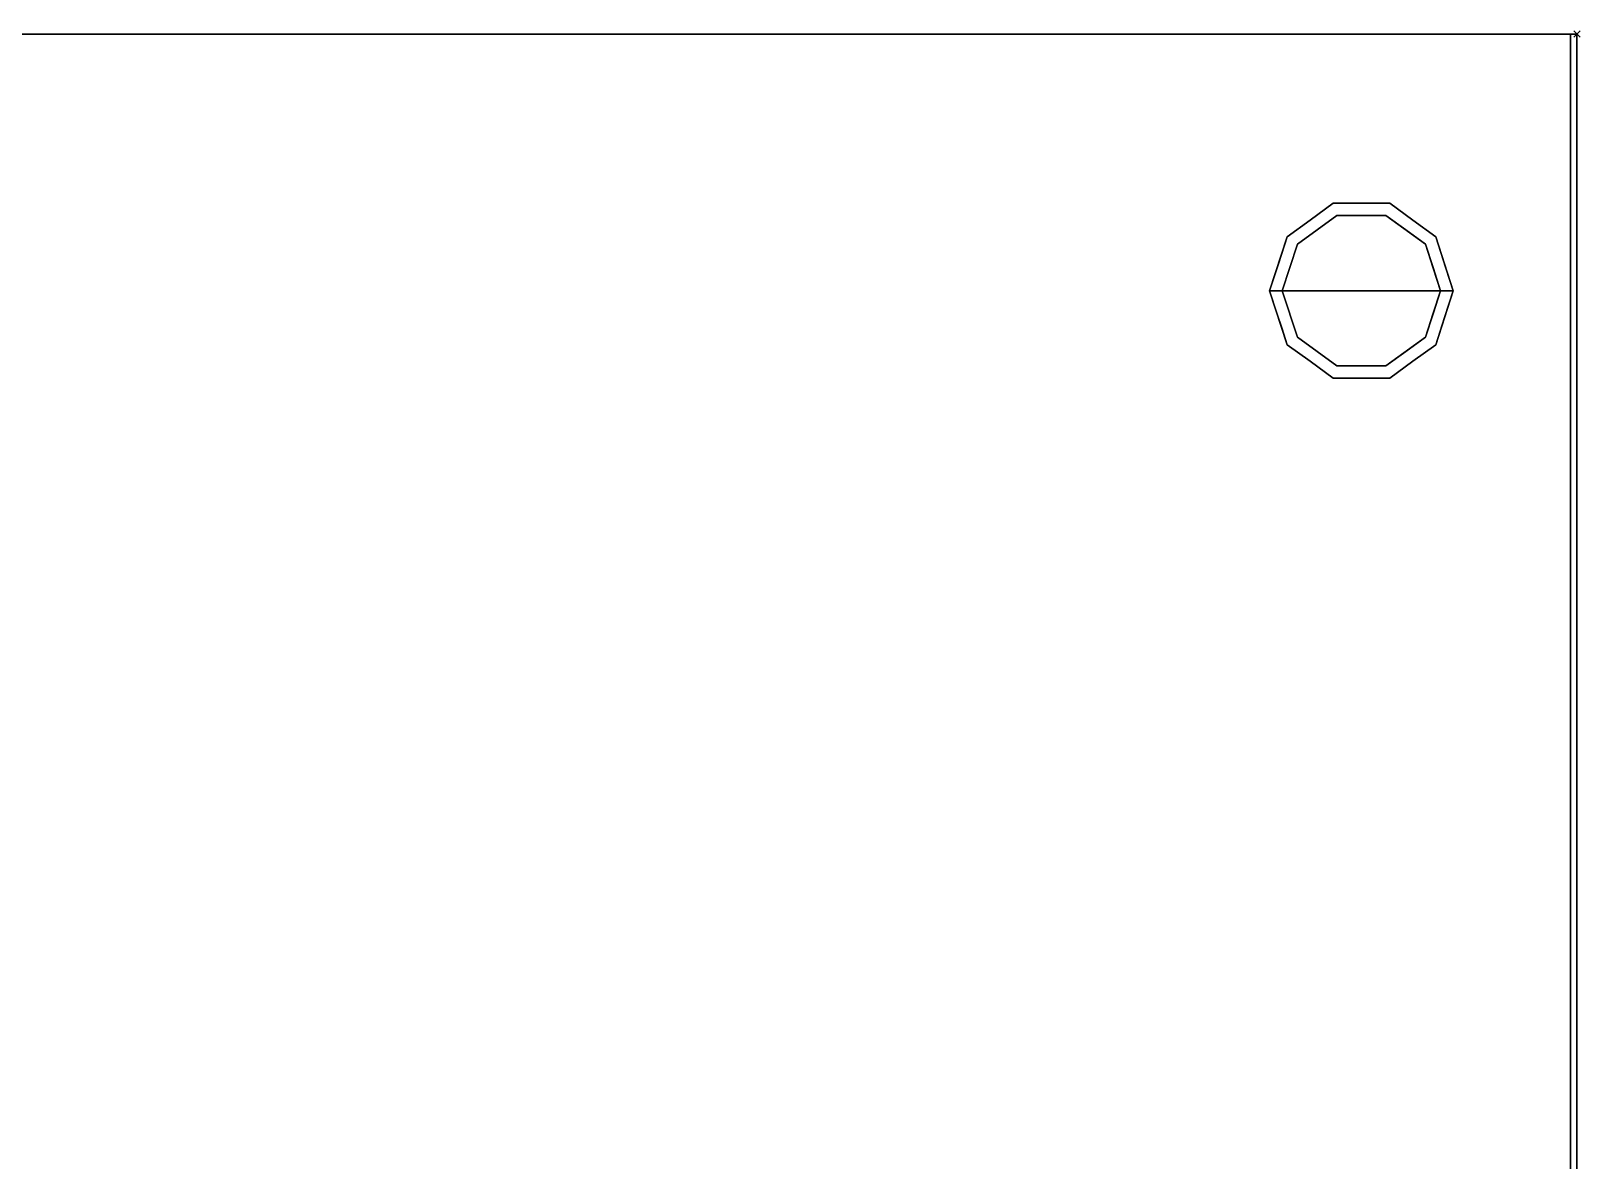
# Model space of a CAD drawing. Header units: millimetres. Extents: x -14 to 1662, y -1098 to 1.
# Drawn here: x 1173 to 1662, y -355.5 to 1 of the extents above; entities that cross this region are included whole.
import ezdxf

# ---------------------------------------------------------------- set-up
doc = ezdxf.new("R2010")
doc.units = ezdxf.units.MM
doc.header["$PDMODE"] = 3
doc.linetypes.add('NASCOSTA', pattern=[9.525, 6.35, -3.175])
for name, color, linetype in [('IQ_200_2D', 1, 'Continuous'), ('IQ_200_3D', 1, 'Continuous'), ('IQ_204_2D', 7, 'Continuous'), ('IQ_204_3D', 7, 'Continuous'), ('IQ_INS_3D', 3, 'Continuous')]:
    doc.layers.add(name, color=color, linetype=linetype)

msp = doc.modelspace()

# ---------------------------------------------------------------- linework, layer by layer
at = {"layer": 'IQ_200_2D'}
msp.add_lwpolyline([(0, 0), (1661, 0), (1661, -700), (0, -700)], close=True, dxfattribs=at)
at = {"layer": 'IQ_200_3D'}
for points in [[(1661, -700, 850), (0, -700, 850), (0, 0, 850), (1661, 0, 850)], [(1661, 0, 900), (0, 0, 900), (0, -700, 900), (1661, -700, 900)], [(1661, 0, 900), (0, 0, 900), (0, 0, 850), (1661, 0, 850)], [(1659, -645, 150), (2, -645, 150), (2, 0, 150), (1659, 0, 150)], [(1659, 0, 150), (2, 0, 150), (2, 0, 850), (1659, 0, 850)], [(1661, -700, 850), (1661, 0, 850), (1661, 0, 900), (1661, -700, 900)]]:
    msp.add_3dface(points, dxfattribs=at)
for points, invisible_edges in [([(1659, -645, 198), (1659, 0, 850), (1659, -695, 850), (1659, -695, 198)], 1), ([(1659, 0, 150), (1659, 0, 850), (1659, -645, 198), (1659, -645, 150)], 2)]:
    msp.add_3dface(points, dxfattribs=dict(at, invisible_edges=invisible_edges))
at = {"layer": 'IQ_204_2D', "color": 7, "linetype": 'NASCOSTA', "ltscale": 10}
msp.add_lwpolyline([(2, 0), (1659, 0), (1659, -645), (2, -645)], close=True, dxfattribs=at)
at = {"layer": 'IQ_204_3D'}
for points, invisible_edges in [([(1569.54, -63.95, 25), (1584.04, -53.42, 25), (1585.27, -57.22, 25), (1572.77, -66.31, 25)], 10), ([(1576.79, -58.69, 150), (1584.04, -53.42, 150), (1584.04, -53.42, 25), (1576.79, -58.69, 25)], 10), ([(1593, -53.42, 25), (1584.04, -53.42, 25), (1584.04, -53.42, 150), (1593, -53.42, 150)], 10), ([(1584.04, -53.42, 25), (1601.96, -53.42, 25), (1600.73, -57.22, 25), (1585.27, -57.22, 25)], 10), ([(1601.96, -53.42, 25), (1593, -53.42, 25), (1593, -53.42, 150), (1601.96, -53.42, 150)], 10), ([(1600.73, -57.22, 25), (1601.96, -53.42, 25), (1616.46, -63.95, 25), (1613.23, -66.31, 25)], 5), ([(1601.96, -53.42, 150), (1609.21, -58.69, 150), (1609.21, -58.69, 25), (1601.96, -53.42, 25)], 10), ([(1585.27, -57.22), (1593, -81), (1568, -81), (1572.77, -66.31)], 1), ([(1579.02, -61.76), (1579.02, -61.76, 25), (1585.27, -57.22, 25), (1585.27, -57.22)], 5), ([(1585.27, -57.22), (1585.27, -57.22, 25), (1593, -57.22, 25), (1593, -57.22)], 5), ([(1593, -81), (1593, -81), (1585.27, -57.22), (1600.73, -57.22)], 11), ([(1593, -57.22), (1593, -57.22, 25), (1600.73, -57.22, 25), (1600.73, -57.22)], 5), ([(1618, -81), (1593, -81), (1600.73, -57.22), (1613.23, -66.31)], 2), ([(1606.98, -61.76), (1600.73, -57.22), (1600.73, -57.22, 25), (1606.98, -61.76, 25)], 10), ([(1569.54, -63.95, 150), (1576.79, -58.69, 150), (1576.79, -58.69, 25), (1569.54, -63.95, 25)], 10), ([(1572.77, -66.31), (1572.77, -66.31, 25), (1579.02, -61.76, 25), (1579.02, -61.76)], 5), ([(1613.23, -66.31), (1606.98, -61.76), (1606.98, -61.76, 25), (1613.23, -66.31, 25)], 10), ([(1616.46, -63.95, 25), (1609.21, -58.69, 25), (1609.21, -58.69, 150), (1616.46, -63.95, 150)], 10), ([(1564, -81, 25), (1569.54, -63.95, 25), (1572.77, -66.31, 25), (1568, -81, 25)], 2), ([(1569.54, -63.95, 25), (1566.77, -72.48, 25), (1566.77, -72.48, 150), (1569.54, -63.95, 150)], 10), ([(1570.39, -73.65), (1570.39, -73.65, 25), (1572.77, -66.31, 25), (1572.77, -66.31)], 5), ([(1613.23, -66.31, 25), (1616.46, -63.95, 25), (1622, -81, 25), (1618, -81, 25)], 1), ([(1615.68, -73.87), (1615.68, -73.87), (1613.23, -66.31), (1615.61, -73.65, 25)], 13), ([(1613.23, -66.31, 25), (1613.23, -66.31, 25), (1615.61, -73.65, 25), (1613.23, -66.31)], 13), ([(1616.46, -63.95, 25), (1616.46, -63.95, 25), (1616.46, -63.95, 150), (1618.07, -68.92, 25)], 6), ([(1619.23, -72.48, 150), (1619.23, -72.48, 150), (1618.07, -68.92, 25), (1616.46, -63.95, 150)], 6), ([(1566.77, -72.48, 150), (1566.77, -72.48, 25), (1564, -81, 25), (1564, -81, 150)], 1), ([(1619.23, -72.48, 150), (1619.23, -72.48, 150), (1619.69, -73.88, 25), (1618.07, -68.92, 25)], 11), ([(1619.23, -72.48, 150), (1619.23, -72.48, 150), (1622, -81, 150), (1619.69, -73.88, 25)], 13), ([(1568, -81), (1568, -81, 25), (1570.39, -73.65, 25), (1570.39, -73.65)], 4), ([(1615.61, -73.65, 25), (1615.61, -73.65, 25), (1618, -81, 25), (1615.68, -73.87)], 13), ([(1618, -81, 25), (1618, -81, 25), (1618, -81), (1615.68, -73.87)], 9), ([(1622, -81, 150), (1622, -81, 150), (1622, -81, 25), (1619.69, -73.88, 25)], 9), ([(1564, -81, 150), (1564, -81, 150), (1564, -81, 25), (1566.31, -88.12, 25)], 9), ([(1566.77, -89.52, 150), (1566.77, -89.52, 150), (1564, -81, 150), (1566.31, -88.12, 25)], 13), ([(1564, -81, 25), (1568, -81, 25), (1572.77, -95.69, 25), (1569.54, -98.05, 25)], 4), ([(1570.39, -88.35, 25), (1570.39, -88.35, 25), (1568, -81, 25), (1570.32, -88.13)], 13), ([(1568, -81, 25), (1568, -81, 25), (1568, -81), (1570.32, -88.13)], 9), ([(1568, -81), (1593, -81), (1585.27, -104.78), (1572.77, -95.69)], 2), ([(1585.27, -104.78), (1585.27, -104.78), (1593, -81), (1600.73, -104.78)], 6), ([(1600.73, -104.78), (1593, -81), (1618, -81), (1613.23, -95.69)], 1), ([(1613.23, -95.69, 25), (1618, -81, 25), (1622, -81, 25), (1616.46, -98.05, 25)], 8), ([(1618, -81, 25), (1618, -81, 25), (1615.61, -88.35, 25), (1615.68, -88.13)], 13), ([(1615.68, -88.13), (1615.68, -88.13), (1618, -81), (1618, -81, 25)], 9), ([(1619.23, -89.52, 25), (1619.23, -89.52, 25), (1622, -81, 25), (1619.69, -88.12, 150)], 13), ([(1622, -81, 150), (1622, -81, 150), (1619.69, -88.12, 150), (1622, -81, 25)], 4), ([(1566.77, -89.52, 150), (1566.77, -89.52, 150), (1566.31, -88.12, 25), (1567.93, -93.08, 25)], 11), ([(1566.77, -89.52, 150), (1566.77, -89.52, 150), (1567.93, -93.08, 25), (1569.54, -98.05, 150)], 6), ([(1570.32, -88.13), (1570.32, -88.13), (1572.77, -95.69), (1570.39, -88.35, 25)], 13), ([(1572.77, -95.69, 25), (1572.77, -95.69, 25), (1570.39, -88.35, 25), (1572.77, -95.69)], 13), ([(1615.68, -88.13), (1615.68, -88.13), (1615.61, -88.35, 25), (1613.23, -95.69)], 6), ([(1613.23, -95.69), (1613.23, -95.69), (1615.61, -88.35, 25), (1613.23, -95.69, 25)], 11), ([(1619.23, -89.52, 25), (1619.23, -89.52, 25), (1618.07, -93.08, 150), (1616.46, -98.05, 25)], 6), ([(1619.23, -89.52, 25), (1619.23, -89.52, 25), (1619.69, -88.12, 150), (1618.07, -93.08, 150)], 11), ([(1569.54, -98.05, 25), (1569.54, -98.05, 25), (1569.54, -98.05, 150), (1567.93, -93.08, 25)], 6), ([(1569.54, -98.05, 25), (1572.77, -95.69, 25), (1585.27, -104.78, 25), (1584.04, -108.58, 25)], 5), ([(1572.77, -95.69, 25), (1572.77, -95.69), (1579.02, -100.24), (1579.02, -100.24, 25)], 5), ([(1600.73, -104.78, 25), (1613.23, -95.69, 25), (1616.46, -98.05, 25), (1601.96, -108.58, 25)], 10), ([(1613.23, -95.69), (1613.23, -95.69, 25), (1606.98, -100.24, 25), (1606.98, -100.24)], 5), ([(1616.46, -98.05, 150), (1616.46, -98.05, 150), (1616.46, -98.05, 25), (1618.07, -93.08, 150)], 6), ([(1576.79, -103.31, 150), (1569.54, -98.05, 150), (1569.54, -98.05, 25), (1576.79, -103.31, 25)], 10), ([(1579.02, -100.24, 25), (1579.02, -100.24), (1585.27, -104.78), (1585.27, -104.78, 25)], 5), ([(1600.73, -104.78, 25), (1600.73, -104.78), (1606.98, -100.24), (1606.98, -100.24, 25)], 5), ([(1609.21, -103.31, 25), (1616.46, -98.05, 25), (1616.46, -98.05, 150), (1609.21, -103.31, 150)], 10), ([(1576.79, -103.31, 25), (1584.04, -108.58, 25), (1584.04, -108.58, 150), (1576.79, -103.31, 150)], 10), ([(1584.04, -108.58, 25), (1585.27, -104.78, 25), (1600.73, -104.78, 25), (1601.96, -108.58, 25)], 5), ([(1585.27, -104.78), (1593, -104.78), (1600.73, -104.78, 25), (1593, -104.78, 25)], 10), ([(1593, -104.78, 25), (1593, -104.78, 25), (1585.27, -104.78, 25), (1585.27, -104.78)], 13), ([(1600.73, -104.78, 25), (1600.73, -104.78, 25), (1593, -104.78), (1600.73, -104.78)], 11), ([(1601.96, -108.58, 25), (1609.21, -103.31, 25), (1609.21, -103.31, 150), (1601.96, -108.58, 150)], 10), ([(1593, -108.58, 150), (1584.04, -108.58, 150), (1584.04, -108.58, 25), (1593, -108.58, 25)], 10), ([(1593, -108.58, 25), (1601.96, -108.58, 25), (1601.96, -108.58, 150), (1593, -108.58, 150)], 10)]:
    msp.add_3dface(points, dxfattribs=dict(at, invisible_edges=invisible_edges))
at = {"layer": 'IQ_INS_3D'}
msp.add_point((1661, 0), dxfattribs=at)

doc.saveas('drawing.dxf')
